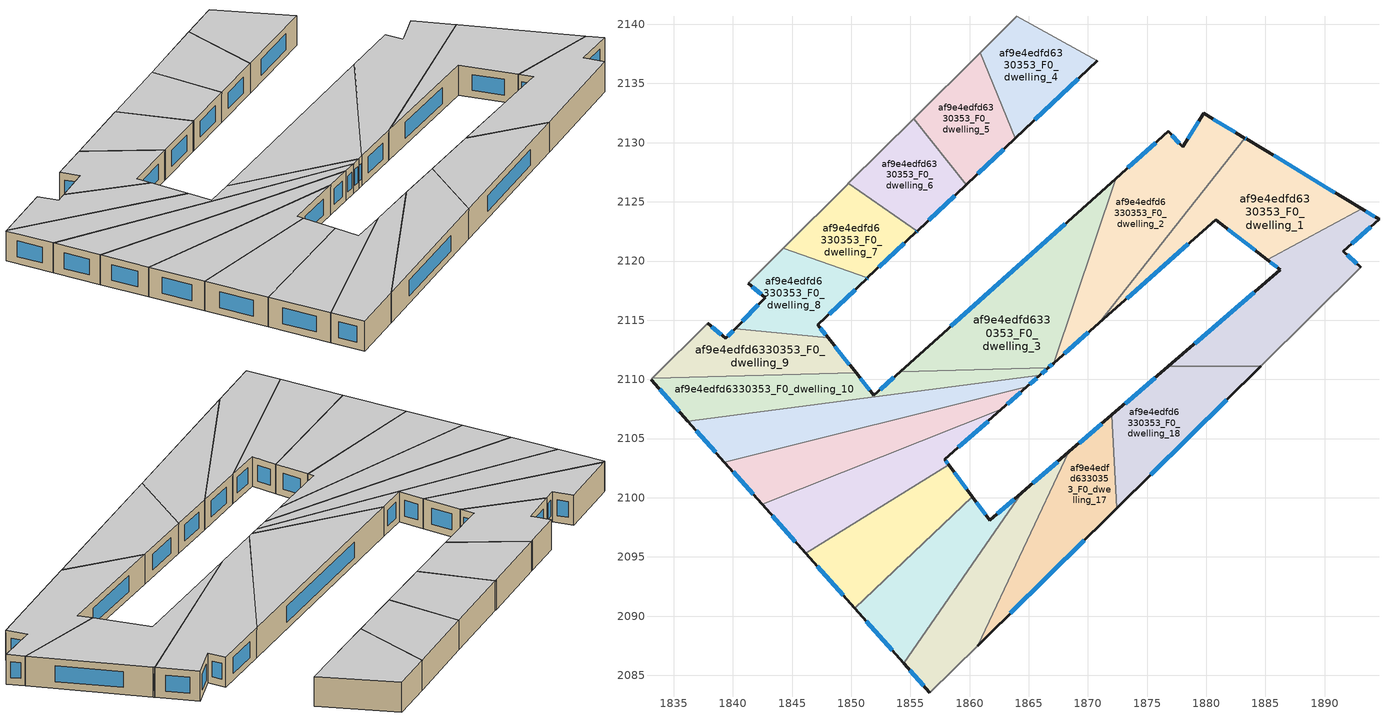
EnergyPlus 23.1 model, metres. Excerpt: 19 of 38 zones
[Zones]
af9e4edfd6330353_F0_dwelling_0
 floor ground (EU_floor_Construction): 1894.59,2123.53 1891.56,2120.83 1893.06,2119.46 1884.59,2111.11 1876.8,2111.11 1886.26,2119.25 1885.16,2120.11 1893.15,2124.4 z0
 wall outside (EU_wall_Construction): 1885.16,2120.11 1886.26,2119.25 1876.8,2111.11 / 1893.06,2119.46 1891.56,2120.83 1894.59,2123.53 1893.15,2124.4 z0:3
 wall adiabatic (EU_wall_Construction): 1884.59,2111.11 1893.06,2119.46 z0:3
 wall to af9e4edfd6330353_F0_dwelling_18 (EU_wall_Construction): 1876.8,2111.11 1884.59,2111.11 z0:3
 wall to af9e4edfd6330353_F0_dwelling_1 (EU_wall_Construction): 1893.15,2124.4 1885.16,2120.11 z0:3
 window (EU_Window_Construction): 1884.04,2117.34 1879.02,2113.02 / 1885.42,2119.91 1886,2119.45 / 1894.25,2123.73 1893.49,2124.2 / 1892.27,2121.47 1893.88,2122.9 / 1892.71,2119.79 1891.91,2120.51 z0.7:2.3
 ceiling to af9e4edfd6330353_F1_dwelling_0 (EU_floor_Construction): 1893.06,2119.46 1891.56,2120.83 1894.59,2123.53 1893.15,2124.4 1885.16,2120.11 1886.26,2119.25 1876.8,2111.11 1884.59,2111.11 z3
af9e4edfd6330353_F0_dwelling_1
 floor ground (EU_floor_Construction): 1893.15,2124.4 1885.16,2120.11 1880.81,2123.49 1870.95,2114.78 1883.26,2130.39 1883.39,2130.31 z0
 wall outside (EU_wall_Construction): 1870.95,2114.78 1880.81,2123.49 1885.16,2120.11 / 1893.15,2124.4 1883.39,2130.31 1883.26,2130.39 z0:3
 wall to af9e4edfd6330353_F0_dwelling_2 (EU_wall_Construction): 1883.26,2130.39 1870.95,2114.78 z0:3
 window (EU_Window_Construction): 1873.26,2116.82 1878.49,2121.45 / 1883.36,2130.33 1883.29,2130.37 / 1890.86,2125.79 1885.68,2128.92 / 1881.83,2122.7 1884.14,2120.9 z0.7:2.3
 ceiling to af9e4edfd6330353_F1_dwelling_1 (EU_floor_Construction): 1885.16,2120.11 1893.15,2124.4 1883.39,2130.31 1883.26,2130.39 1870.95,2114.78 1880.81,2123.49 z3
af9e4edfd6330353_F0_dwelling_10
 floor ground (EU_floor_Construction): 1866.64,2110.97 1865.93,2110.34 1836.2,2106.48 1833.09,2109.98 1833.2,2110.09 1850.41,2110.54 1851.91,2108.65 1854.13,2110.64 z0
 wall outside (EU_wall_Construction): 1865.93,2110.34 1866.64,2110.97 / 1833.09,2109.98 1836.2,2106.48 / 1854.13,2110.64 1851.91,2108.65 1850.41,2110.54 z0:3
 wall adiabatic (EU_wall_Construction): 1833.2,2110.09 1833.09,2109.98 z0:3
 wall to af9e4edfd6330353_F0_dwelling_3 (EU_wall_Construction): 1866.64,2110.97 1854.13,2110.64 z0:3
 wall to af9e4edfd6330353_F0_dwelling_11 (EU_wall_Construction): 1836.2,2106.48 1865.93,2110.34 z0:3
 wall to af9e4edfd6330353_F0_dwelling_9 (EU_wall_Construction): 1850.41,2110.54 1833.2,2110.09 z0:3
 window (EU_Window_Construction): 1866.09,2110.49 1866.47,2110.82 / 1833.82,2109.16 1835.47,2107.3 / 1851.56,2109.1 1850.76,2110.1 / 1853.61,2110.17 1852.44,2109.12 z0.7:2.3
 ceiling to af9e4edfd6330353_F1_dwelling_10 (EU_floor_Construction): 1865.93,2110.34 1866.64,2110.97 1854.13,2110.64 1851.91,2108.65 1850.41,2110.54 1833.2,2110.09 1833.09,2109.98 1836.2,2106.48 z3
af9e4edfd6330353_F0_dwelling_11
 floor ground (EU_floor_Construction): 1865.93,2110.34 1864.83,2109.37 1839.29,2103.02 1836.2,2106.48 z0
 wall outside (EU_wall_Construction): 1864.83,2109.37 1865.93,2110.34 / 1836.2,2106.48 1839.29,2103.02 z0:3
 wall to af9e4edfd6330353_F0_dwelling_12 (EU_wall_Construction): 1839.29,2103.02 1864.82,2109.37 z0:3
 window (EU_Window_Construction): 1865.08,2109.6 1865.67,2110.11 / 1836.93,2105.67 1838.57,2103.83 z0.7:2.3
 ceiling to af9e4edfd6330353_F1_dwelling_11 (EU_floor_Construction): 1864.82,2109.37 1865.93,2110.34 1836.2,2106.48 1839.29,2103.02 z3
af9e4edfd6330353_F0_dwelling_12
 floor ground (EU_floor_Construction): 1864.83,2109.37 1862.68,2107.47 1842.48,2099.44 1839.29,2103.02 z0
 wall outside (EU_wall_Construction): 1862.68,2107.47 1864.83,2109.37 / 1839.29,2103.02 1842.48,2099.44 z0:3
 wall to af9e4edfd6330353_F0_dwelling_13 (EU_wall_Construction): 1842.48,2099.44 1862.68,2107.47 z0:3
 window (EU_Window_Construction): 1863.18,2107.92 1864.32,2108.92 / 1840.04,2102.18 1841.73,2100.28 z0.7:2.3
 ceiling to af9e4edfd6330353_F1_dwelling_12 (EU_floor_Construction): 1862.68,2107.47 1864.82,2109.37 1839.29,2103.02 1842.48,2099.44 z3
af9e4edfd6330353_F0_dwelling_13
 floor ground (EU_floor_Construction): 1862.68,2107.47 1857.91,2103.25 1858.26,2102.77 1846.15,2095.32 1842.48,2099.44 z0
 wall outside (EU_wall_Construction): 1858.26,2102.77 1857.91,2103.25 1862.68,2107.47 / 1842.48,2099.44 1846.15,2095.32 z0:3
 wall to af9e4edfd6330353_F0_dwelling_14 (EU_wall_Construction): 1846.15,2095.32 1858.26,2102.77 z0:3
 window (EU_Window_Construction): 1859.03,2104.25 1861.56,2106.48 / 1858.18,2102.89 1857.99,2103.14 / 1843.34,2098.47 1845.29,2096.29 z0.7:2.3
 ceiling to af9e4edfd6330353_F1_dwelling_13 (EU_floor_Construction): 1858.26,2102.77 1857.91,2103.25 1862.68,2107.47 1842.48,2099.44 1846.15,2095.32 z3
af9e4edfd6330353_F0_dwelling_14
 floor ground (EU_floor_Construction): 1858.26,2102.77 1860.23,2100.09 1850.31,2090.66 1846.15,2095.32 z0
 wall outside (EU_wall_Construction): 1860.23,2100.09 1858.26,2102.77 / 1846.15,2095.32 1850.31,2090.66 z0:3
 wall to af9e4edfd6330353_F0_dwelling_15 (EU_wall_Construction): 1850.31,2090.66 1860.23,2100.09 z0:3
 window (EU_Window_Construction): 1859.77,2100.72 1858.72,2102.14 / 1847.13,2094.23 1849.33,2091.75 z0.7:2.3
 ceiling to af9e4edfd6330353_F1_dwelling_14 (EU_floor_Construction): 1860.23,2100.09 1858.26,2102.77 1846.15,2095.32 1850.31,2090.66 z3
af9e4edfd6330353_F0_dwelling_15
 floor ground (EU_floor_Construction): 1864.42,2100.44 1854.43,2086.03 1850.31,2090.66 1860.23,2100.09 1861.7,2098.1 z0
 wall outside (EU_wall_Construction): 1864.42,2100.44 1861.7,2098.1 1860.23,2100.09 / 1850.31,2090.66 1854.43,2086.03 z0:3
 wall to af9e4edfd6330353_F0_dwelling_16 (EU_wall_Construction): 1854.43,2086.03 1864.42,2100.44 z0:3
 window (EU_Window_Construction): 1861.36,2098.57 1860.58,2099.63 / 1863.78,2099.89 1862.34,2098.65 / 1851.28,2089.57 1853.46,2087.12 z0.7:2.3
 ceiling to af9e4edfd6330353_F1_dwelling_15 (EU_floor_Construction): 1854.43,2086.03 1864.42,2100.44 1861.7,2098.1 1860.23,2100.09 1850.31,2090.66 z3
af9e4edfd6330353_F0_dwelling_16
 floor ground (EU_floor_Construction): 1868.39,2103.87 1860.68,2087.51 1856.66,2083.54 1854.43,2086.03 1864.42,2100.44 z0
 wall outside (EU_wall_Construction): 1868.39,2103.87 1864.42,2100.44 / 1854.43,2086.03 1856.66,2083.54 z0:3
 wall adiabatic (EU_wall_Construction): 1856.66,2083.54 1860.68,2087.51 z0:3
 wall to af9e4edfd6330353_F0_dwelling_17 (EU_wall_Construction): 1860.68,2087.51 1868.39,2103.87 z0:3
 window (EU_Window_Construction): 1867.46,2103.06 1865.35,2101.24 / 1854.95,2085.45 1856.13,2084.12 z0.7:2.3
 ceiling to af9e4edfd6330353_F1_dwelling_16 (EU_floor_Construction): 1860.68,2087.51 1868.39,2103.87 1864.42,2100.44 1854.43,2086.03 1856.66,2083.54 z3
af9e4edfd6330353_F0_dwelling_17
 floor ground (EU_floor_Construction): 1872.03,2106.99 1872.44,2099.11 1860.68,2087.51 1868.39,2103.87 z0
 wall outside (EU_wall_Construction): 1872.03,2106.99 1868.39,2103.87 / 1860.68,2087.51 1872.44,2099.11 z0:3
 wall to af9e4edfd6330353_F0_dwelling_18 (EU_wall_Construction): 1872.44,2099.11 1872.03,2106.99 z0:3
 window (EU_Window_Construction): 1871.17,2106.26 1869.25,2104.6 / 1863.44,2090.23 1869.68,2096.39 z0.7:2.3
 ceiling to af9e4edfd6330353_F1_dwelling_17 (EU_floor_Construction): 1872.44,2099.11 1872.03,2106.99 1868.39,2103.87 1860.68,2087.51 z3
af9e4edfd6330353_F0_dwelling_18
 floor ground (EU_floor_Construction): 1884.59,2111.11 1872.44,2099.11 1872.03,2106.99 1876.8,2111.11 z0
 wall outside (EU_wall_Construction): 1876.8,2111.11 1872.03,2106.99 / 1872.44,2099.11 1884.59,2111.11 z0:3
 window (EU_Window_Construction): 1875.68,2110.14 1873.15,2107.96 / 1875.29,2101.93 1881.74,2108.29 z0.7:2.3
 ceiling to af9e4edfd6330353_F1_dwelling_18 (EU_floor_Construction): 1884.59,2111.11 1876.8,2111.11 1872.03,2106.99 1872.44,2099.11 z3
af9e4edfd6330353_F0_dwelling_2
 floor ground (EU_floor_Construction): 1883.26,2130.39 1870.95,2114.78 1867.1,2111.38 1872.34,2126.96 1876.78,2130.94 1877.99,2129.67 1879.79,2132.49 z0
 wall outside (EU_wall_Construction): 1883.26,2130.39 1879.79,2132.49 1877.99,2129.67 1876.78,2130.94 1872.34,2126.96 / 1867.1,2111.38 1870.95,2114.78 z0:3
 wall to af9e4edfd6330353_F0_dwelling_3 (EU_wall_Construction): 1872.34,2126.96 1867.1,2111.38 z0:3
 window (EU_Window_Construction): 1877.71,2129.97 1877.07,2130.64 / 1879.37,2131.83 1878.42,2130.33 / 1882.45,2130.88 1880.6,2132 / 1868.01,2112.18 1870.04,2113.98 / 1875.74,2130.01 1873.38,2127.9 z0.7:2.3
 ceiling to af9e4edfd6330353_F1_dwelling_2 (EU_floor_Construction): 1870.95,2114.78 1883.26,2130.39 1879.79,2132.49 1877.99,2129.67 1876.78,2130.94 1872.34,2126.96 1867.1,2111.38 z3
af9e4edfd6330353_F0_dwelling_3
 floor ground (EU_floor_Construction): 1872.34,2126.96 1867.1,2111.38 1866.64,2110.97 1854.13,2110.64 z0
 wall outside (EU_wall_Construction): 1872.34,2126.96 1854.13,2110.64 / 1866.64,2110.97 1867.1,2111.38 z0:3
 window (EU_Window_Construction): 1868.06,2123.13 1858.41,2114.47 / 1866.75,2111.07 1866.99,2111.29 z0.7:2.3
 ceiling to af9e4edfd6330353_F1_dwelling_3 (EU_floor_Construction): 1867.1,2111.38 1872.34,2126.96 1854.13,2110.64 1866.64,2110.97 z3
af9e4edfd6330353_F0_dwelling_4
 floor ground (EU_floor_Construction): 1870.8,2136.94 1863.88,2130.39 1860.91,2137.61 1863.99,2140.67 z0
 wall outside (EU_wall_Construction): 1863.88,2130.39 1870.8,2136.94 z0:3
 wall adiabatic (EU_wall_Construction): 1870.8,2136.94 1863.99,2140.67 1860.91,2137.61 z0:3
 wall to af9e4edfd6330353_F0_dwelling_5 (EU_wall_Construction): 1860.91,2137.61 1863.88,2130.39 z0:3
 window (EU_Window_Construction): 1865.5,2131.93 1869.18,2135.4 z0.7:2.3
 ceiling to af9e4edfd6330353_F1_dwelling_4 (EU_floor_Construction): 1870.8,2136.94 1863.99,2140.67 1860.9,2137.61 1863.88,2130.39 z3
af9e4edfd6330353_F0_dwelling_5
 floor ground (EU_floor_Construction): 1860.91,2137.61 1863.88,2130.39 1859.71,2126.44 1855.29,2132.04 z0
 wall outside (EU_wall_Construction): 1859.71,2126.44 1863.88,2130.39 z0:3
 wall adiabatic (EU_wall_Construction): 1860.91,2137.61 1855.29,2132.04 z0:3
 wall to af9e4edfd6330353_F0_dwelling_6 (EU_wall_Construction): 1855.3,2132.04 1859.71,2126.44 z0:3
 window (EU_Window_Construction): 1860.69,2127.37 1862.9,2129.46 z0.7:2.3
 ceiling to af9e4edfd6330353_F1_dwelling_5 (EU_floor_Construction): 1863.88,2130.39 1860.9,2137.61 1855.29,2132.04 1859.71,2126.44 z3
af9e4edfd6330353_F0_dwelling_6
 floor ground (EU_floor_Construction): 1855.29,2132.04 1859.71,2126.44 1855.57,2122.53 1849.77,2126.55 z0
 wall outside (EU_wall_Construction): 1855.57,2122.53 1859.71,2126.44 z0:3
 wall adiabatic (EU_wall_Construction): 1855.29,2132.04 1849.77,2126.55 z0:3
 wall to af9e4edfd6330353_F0_dwelling_7 (EU_wall_Construction): 1849.77,2126.55 1855.57,2122.53 z0:3
 window (EU_Window_Construction): 1856.54,2123.45 1858.74,2125.53 z0.7:2.3
 ceiling to af9e4edfd6330353_F1_dwelling_6 (EU_floor_Construction): 1859.71,2126.44 1855.29,2132.04 1849.77,2126.55 1855.57,2122.53 z3
af9e4edfd6330353_F0_dwelling_7
 floor ground (EU_floor_Construction): 1855.57,2122.53 1855.46,2122.43 1851.38,2118.57 1844.24,2121.06 1849.66,2126.44 1849.77,2126.55 z0
 wall outside (EU_wall_Construction): 1851.38,2118.57 1855.46,2122.43 1855.57,2122.53 z0:3
 wall adiabatic (EU_wall_Construction): 1849.77,2126.55 1849.66,2126.44 1844.24,2121.06 z0:3
 wall to af9e4edfd6330353_F0_dwelling_8 (EU_wall_Construction): 1844.24,2121.06 1851.38,2118.57 z0:3
 window (EU_Window_Construction): 1855.49,2122.45 1855.54,2122.51 / 1852.33,2119.47 1854.5,2121.52 z0.7:2.3
 ceiling to af9e4edfd6330353_F1_dwelling_7 (EU_floor_Construction): 1855.46,2122.43 1855.57,2122.53 1849.77,2126.55 1849.66,2126.44 1844.24,2121.06 1851.38,2118.57 z3
af9e4edfd6330353_F0_dwelling_8
 floor ground (EU_floor_Construction): 1851.38,2118.57 1851.29,2118.49 1847.18,2114.6 1848.05,2113.5 1840.21,2114.29 1842.74,2116.9 1841.29,2118.13 1844.16,2120.98 1844.24,2121.06 z0
 wall outside (EU_wall_Construction): 1848.05,2113.5 1847.18,2114.6 1851.29,2118.49 1851.38,2118.57 / 1841.29,2118.13 1842.74,2116.9 1840.21,2114.29 z0:3
 wall adiabatic (EU_wall_Construction): 1844.24,2121.06 1844.16,2120.98 1841.29,2118.13 z0:3
 wall to af9e4edfd6330353_F0_dwelling_9 (EU_wall_Construction): 1840.21,2114.29 1848.05,2113.5 z0:3
 window (EU_Window_Construction): 1851.31,2118.51 1851.36,2118.55 / 1848.15,2115.51 1850.33,2117.58 / 1847.85,2113.76 1847.38,2114.34 / 1842.14,2116.29 1840.8,2114.9 / 1841.63,2117.84 1842.4,2117.19 z0.7:2.3
 ceiling to af9e4edfd6330353_F1_dwelling_8 (EU_floor_Construction): 1848.05,2113.5 1847.18,2114.6 1851.29,2118.49 1851.38,2118.57 1844.24,2121.06 1844.16,2120.98 1841.29,2118.13 1842.74,2116.9 1840.21,2114.29 z3
af9e4edfd6330353_F0_dwelling_9
 floor ground (EU_floor_Construction): 1848.05,2113.5 1850.41,2110.54 1833.2,2110.09 1837.88,2114.74 1839.4,2113.46 1840.21,2114.29 z0
 wall outside (EU_wall_Construction): 1840.21,2114.29 1839.4,2113.46 1837.88,2114.74 / 1850.41,2110.54 1848.05,2113.5 z0:3
 wall adiabatic (EU_wall_Construction): 1837.88,2114.74 1833.2,2110.09 z0:3
 window (EU_Window_Construction): 1839.04,2113.76 1838.23,2114.44 / 1840.02,2114.1 1839.59,2113.65 / 1849.85,2111.24 1848.6,2112.81 z0.7:2.3
 ceiling to af9e4edfd6330353_F1_dwelling_9 (EU_floor_Construction): 1850.41,2110.54 1848.05,2113.5 1840.21,2114.29 1839.4,2113.46 1837.88,2114.74 1833.2,2110.09 z3
[Building]
EU S2 Campaign: North Axis=0; Terrain=City; Solar Distribution=FullExterior
[Site:Location]
Budapest.Ferenc.Liszt.Intl.AP: Latitude=47.437; Longitude=19.256; Time Zone=1; Elevation=185
[SizingPeriod:WeatherFileDays]
AnnualSizingPeriod: Begin Month=1; Begin Day of Month=1; End Month=12; End Day of Month=31; Day of Week for Start Day=Monday; Use Weather File Daylight Saving Period=No; Use Weather File Rain and Snow Indicators=No
[MATERIAL]
EU_InternalMass_Material: Roughness=MediumRough; Thickness=0.1; Conductivity=1; Density=1800; Specific Heat=900; Thermal Absorptance=0.9; Solar Absorptance=0.7; Visible Absorptance=0.7
[MATERIAL:NOMASS] Roughness=MediumRough; Thermal Absorptance=0.9; Solar Absorptance=0.7; Visible Absorptance=0.7
Name | Thermal Resistance
EU_wall_NoMass | 0.832559
EU_floor_NoMass | 0.872794
[WINDOWMATERIAL:SIMPLEGLAZINGSYSTEM]
EU_Window_SimpleGlazing: UFactor=2.79869; Solar Heat Gain Coefficient=0.75; Visible Transmittance=0.75
[CONSTRUCTION]
EU_wall_Construction: EU_wall_NoMass
EU_floor_Construction: EU_floor_NoMass
EU_Window_Construction: EU_Window_SimpleGlazing
EU_InternalMass_Construction: EU_InternalMass_Material
[ZONE] Type=1; Multiplier=1; Ceiling Height=autocalculate; Floor Area=autocalculate; Part of Total Floor Area=Yes
Name | Volume
af9e4edfd6330353_F0_dwelling_0 | 243.88
af9e4edfd6330353_F0_dwelling_1 | 262.941
af9e4edfd6330353_F0_dwelling_10; af9e4edfd6330353_F0_dwelling_11 | 199.151
af9e4edfd6330353_F0_dwelling_12 | 199.111
af9e4edfd6330353_F0_dwelling_13 | 199.104
af9e4edfd6330353_F0_dwelling_14 | 199.147
af9e4edfd6330353_F0_dwelling_15 | 199.132
af9e4edfd6330353_F0_dwelling_16 | 199.117
af9e4edfd6330353_F0_dwelling_17 | 199.145
af9e4edfd6330353_F0_dwelling_18 | 199.126
af9e4edfd6330353_F0_dwelling_2 | 306.919
af9e4edfd6330353_F0_dwelling_3 | 304.785
af9e4edfd6330353_F0_dwelling_4 | 152.77
af9e4edfd6330353_F0_dwelling_5 | 146.635
af9e4edfd6330353_F0_dwelling_6 | 141.588
af9e4edfd6330353_F0_dwelling_7 | 139.258
af9e4edfd6330353_F0_dwelling_8 | 140.83
af9e4edfd6330353_F0_dwelling_9 | 151.702
[INTERNALMASS] Construction=EU_InternalMass_Construction
Name | Zone or ZoneList | Surface Area
af9e4edfd6330353_F0_dwelling_0_EU_InternalMass | af9e4edfd6330353_F0_dwelling_0 | 81.2883
af9e4edfd6330353_F0_dwelling_1_EU_InternalMass | af9e4edfd6330353_F0_dwelling_1 | 87.6481
af9e4edfd6330353_F0_dwelling_2_EU_InternalMass | af9e4edfd6330353_F0_dwelling_2 | 102.309
af9e4edfd6330353_F0_dwelling_3_EU_InternalMass | af9e4edfd6330353_F0_dwelling_3 | 101.588
af9e4edfd6330353_F0_dwelling_4_EU_InternalMass | af9e4edfd6330353_F0_dwelling_4 | 50.9222
af9e4edfd6330353_F0_dwelling_5_EU_InternalMass | af9e4edfd6330353_F0_dwelling_5 | 48.8783
af9e4edfd6330353_F0_dwelling_6_EU_InternalMass | af9e4edfd6330353_F0_dwelling_6 | 47.1981
af9e4edfd6330353_F0_dwelling_7_EU_InternalMass | af9e4edfd6330353_F0_dwelling_7 | 46.4217
af9e4edfd6330353_F0_dwelling_8_EU_InternalMass | af9e4edfd6330353_F0_dwelling_8 | 46.9394
af9e4edfd6330353_F0_dwelling_9_EU_InternalMass | af9e4edfd6330353_F0_dwelling_9 | 50.5672
af9e4edfd6330353_F0_dwelling_10_EU_InternalMass | af9e4edfd6330353_F0_dwelling_10 | 66.3838
af9e4edfd6330353_F0_dwelling_11_EU_InternalMass | af9e4edfd6330353_F0_dwelling_11 | 66.3837
af9e4edfd6330353_F0_dwelling_12_EU_InternalMass | af9e4edfd6330353_F0_dwelling_12 | 66.3701
af9e4edfd6330353_F0_dwelling_13_EU_InternalMass | af9e4edfd6330353_F0_dwelling_13 | 66.3683
af9e4edfd6330353_F0_dwelling_14_EU_InternalMass | af9e4edfd6330353_F0_dwelling_14 | 66.3823
af9e4edfd6330353_F0_dwelling_15_EU_InternalMass | af9e4edfd6330353_F0_dwelling_15 | 66.3772
af9e4edfd6330353_F0_dwelling_16_EU_InternalMass | af9e4edfd6330353_F0_dwelling_16 | 66.3724
af9e4edfd6330353_F0_dwelling_17_EU_InternalMass | af9e4edfd6330353_F0_dwelling_17 | 66.3814
af9e4edfd6330353_F0_dwelling_18_EU_InternalMass | af9e4edfd6330353_F0_dwelling_18 | 66.3756
[OTHEREQUIPMENT] Fuel Type=Electricity; Design Level Calculation Method=Watts/Area; Power per Zone Floor Area=1; Fraction Latent=0; Fraction Radiant=0; Fraction Lost=0; Carbon Dioxide Generation Rate=0; EndUse Subcategory=EU_Step8_InternalGains
Name | Zone or ZoneList or Space or SpaceList | Schedule
EU_Step8_InternalGain_af9e4edfd6330353_F0_dwelling_0_f000 | af9e4edfd6330353_F0_dwelling_0 | EU_Step8_GainSchedule_af9e4edfd6330353_F0_dwelling_0_f000
EU_Step8_InternalGain_af9e4edfd6330353_F0_dwelling_1_f000 | af9e4edfd6330353_F0_dwelling_1 | EU_Step8_GainSchedule_af9e4edfd6330353_F0_dwelling_1_f000
EU_Step8_InternalGain_af9e4edfd6330353_F0_dwelling_2_f000 | af9e4edfd6330353_F0_dwelling_2 | EU_Step8_GainSchedule_af9e4edfd6330353_F0_dwelling_2_f000
EU_Step8_InternalGain_af9e4edfd6330353_F0_dwelling_3_f000 | af9e4edfd6330353_F0_dwelling_3 | EU_Step8_GainSchedule_af9e4edfd6330353_F0_dwelling_3_f000
EU_Step8_InternalGain_af9e4edfd6330353_F0_dwelling_4_f000 | af9e4edfd6330353_F0_dwelling_4 | EU_Step8_GainSchedule_af9e4edfd6330353_F0_dwelling_4_f000
EU_Step8_InternalGain_af9e4edfd6330353_F0_dwelling_5_f000 | af9e4edfd6330353_F0_dwelling_5 | EU_Step8_GainSchedule_af9e4edfd6330353_F0_dwelling_5_f000
EU_Step8_InternalGain_af9e4edfd6330353_F0_dwelling_6_f000 | af9e4edfd6330353_F0_dwelling_6 | EU_Step8_GainSchedule_af9e4edfd6330353_F0_dwelling_6_f000
EU_Step8_InternalGain_af9e4edfd6330353_F0_dwelling_7_f000 | af9e4edfd6330353_F0_dwelling_7 | EU_Step8_GainSchedule_af9e4edfd6330353_F0_dwelling_7_f000
EU_Step8_InternalGain_af9e4edfd6330353_F0_dwelling_8_f000 | af9e4edfd6330353_F0_dwelling_8 | EU_Step8_GainSchedule_af9e4edfd6330353_F0_dwelling_8_f000
EU_Step8_InternalGain_af9e4edfd6330353_F0_dwelling_9_f000 | af9e4edfd6330353_F0_dwelling_9 | EU_Step8_GainSchedule_af9e4edfd6330353_F0_dwelling_9_f000
EU_Step8_InternalGain_af9e4edfd6330353_F0_dwelling_10_f000 | af9e4edfd6330353_F0_dwelling_10 | EU_Step8_GainSchedule_af9e4edfd6330353_F0_dwelling_10_f000
EU_Step8_InternalGain_af9e4edfd6330353_F0_dwelling_11_f000 | af9e4edfd6330353_F0_dwelling_11 | EU_Step8_GainSchedule_af9e4edfd6330353_F0_dwelling_11_f000
EU_Step8_InternalGain_af9e4edfd6330353_F0_dwelling_12_f000 | af9e4edfd6330353_F0_dwelling_12 | EU_Step8_GainSchedule_af9e4edfd6330353_F0_dwelling_12_f000
EU_Step8_InternalGain_af9e4edfd6330353_F0_dwelling_13_f000 | af9e4edfd6330353_F0_dwelling_13 | EU_Step8_GainSchedule_af9e4edfd6330353_F0_dwelling_13_f000
EU_Step8_InternalGain_af9e4edfd6330353_F0_dwelling_14_f000 | af9e4edfd6330353_F0_dwelling_14 | EU_Step8_GainSchedule_af9e4edfd6330353_F0_dwelling_14_f000
EU_Step8_InternalGain_af9e4edfd6330353_F0_dwelling_15_f000 | af9e4edfd6330353_F0_dwelling_15 | EU_Step8_GainSchedule_af9e4edfd6330353_F0_dwelling_15_f000
EU_Step8_InternalGain_af9e4edfd6330353_F0_dwelling_16_f000 | af9e4edfd6330353_F0_dwelling_16 | EU_Step8_GainSchedule_af9e4edfd6330353_F0_dwelling_16_f000
EU_Step8_InternalGain_af9e4edfd6330353_F0_dwelling_17_f000 | af9e4edfd6330353_F0_dwelling_17 | EU_Step8_GainSchedule_af9e4edfd6330353_F0_dwelling_17_f000
EU_Step8_InternalGain_af9e4edfd6330353_F0_dwelling_18_f000 | af9e4edfd6330353_F0_dwelling_18 | EU_Step8_GainSchedule_af9e4edfd6330353_F0_dwelling_18_f000
[ZONEVENTILATION:DESIGNFLOWRATE] Schedule=EU_AlwaysOn; Design Flow Rate Calculation Method=AirChanges/Hour; Air Changes per Hour=0.475469; Ventilation Type=Natural; Fan Pressure Rise=0; Fan Total Efficiency=1; Constant Term Coefficient=1; Temperature Term Coefficient=0; Velocity Term Coefficient=0; Velocity Squared Term Coefficient=0; Minimum Indoor Temperature=-100; Maximum Indoor Temperature=100; Delta Temperature=-100; Minimum Outdoor Temperature=-100; Maximum Outdoor Temperature=100; Maximum Wind Speed=40
Name | Zone or ZoneList or Space or SpaceList
EU_ConstantAir_af9e4edfd6330353_F0_dwelling_0 | af9e4edfd6330353_F0_dwelling_0
EU_ConstantAir_af9e4edfd6330353_F0_dwelling_1 | af9e4edfd6330353_F0_dwelling_1
EU_ConstantAir_af9e4edfd6330353_F0_dwelling_2 | af9e4edfd6330353_F0_dwelling_2
EU_ConstantAir_af9e4edfd6330353_F0_dwelling_3 | af9e4edfd6330353_F0_dwelling_3
EU_ConstantAir_af9e4edfd6330353_F0_dwelling_4 | af9e4edfd6330353_F0_dwelling_4
EU_ConstantAir_af9e4edfd6330353_F0_dwelling_5 | af9e4edfd6330353_F0_dwelling_5
EU_ConstantAir_af9e4edfd6330353_F0_dwelling_6 | af9e4edfd6330353_F0_dwelling_6
EU_ConstantAir_af9e4edfd6330353_F0_dwelling_7 | af9e4edfd6330353_F0_dwelling_7
EU_ConstantAir_af9e4edfd6330353_F0_dwelling_8 | af9e4edfd6330353_F0_dwelling_8
EU_ConstantAir_af9e4edfd6330353_F0_dwelling_9 | af9e4edfd6330353_F0_dwelling_9
EU_ConstantAir_af9e4edfd6330353_F0_dwelling_10 | af9e4edfd6330353_F0_dwelling_10
EU_ConstantAir_af9e4edfd6330353_F0_dwelling_11 | af9e4edfd6330353_F0_dwelling_11
EU_ConstantAir_af9e4edfd6330353_F0_dwelling_12 | af9e4edfd6330353_F0_dwelling_12
EU_ConstantAir_af9e4edfd6330353_F0_dwelling_13 | af9e4edfd6330353_F0_dwelling_13
EU_ConstantAir_af9e4edfd6330353_F0_dwelling_14 | af9e4edfd6330353_F0_dwelling_14
EU_ConstantAir_af9e4edfd6330353_F0_dwelling_15 | af9e4edfd6330353_F0_dwelling_15
EU_ConstantAir_af9e4edfd6330353_F0_dwelling_16 | af9e4edfd6330353_F0_dwelling_16
EU_ConstantAir_af9e4edfd6330353_F0_dwelling_17 | af9e4edfd6330353_F0_dwelling_17
EU_ConstantAir_af9e4edfd6330353_F0_dwelling_18 | af9e4edfd6330353_F0_dwelling_18
[HVACTEMPLATE:THERMOSTAT] Constant Heating Setpoint=20; Constant Cooling Setpoint=50
EU_HeatOnly_af9e4edfd6330353_F0_dwelling_0; EU_HeatOnly_af9e4edfd6330353_F0_dwelling_1; EU_HeatOnly_af9e4edfd6330353_F0_dwelling_2; EU_HeatOnly_af9e4edfd6330353_F0_dwelling_3; EU_HeatOnly_af9e4edfd6330353_F0_dwelling_4; EU_HeatOnly_af9e4edfd6330353_F0_dwelling_5; EU_HeatOnly_af9e4edfd6330353_F0_dwelling_6; EU_HeatOnly_af9e4edfd6330353_F0_dwelling_7; EU_HeatOnly_af9e4edfd6330353_F0_dwelling_8; EU_HeatOnly_af9e4edfd6330353_F0_dwelling_9; EU_HeatOnly_af9e4edfd6330353_F0_dwelling_10; EU_HeatOnly_af9e4edfd6330353_F0_dwelling_11; EU_HeatOnly_af9e4edfd6330353_F0_dwelling_12; EU_HeatOnly_af9e4edfd6330353_F0_dwelling_13; EU_HeatOnly_af9e4edfd6330353_F0_dwelling_14; EU_HeatOnly_af9e4edfd6330353_F0_dwelling_15; EU_HeatOnly_af9e4edfd6330353_F0_dwelling_16; EU_HeatOnly_af9e4edfd6330353_F0_dwelling_17; EU_HeatOnly_af9e4edfd6330353_F0_dwelling_18; EU_HeatOnly_af9e4edfd6330353_F1_dwelling_0; EU_HeatOnly_af9e4edfd6330353_F1_dwelling_1; EU_HeatOnly_af9e4edfd6330353_F1_dwelling_2; EU_HeatOnly_af9e4edfd6330353_F1_dwelling_3; EU_HeatOnly_af9e4edfd6330353_F1_dwelling_4; EU_HeatOnly_af9e4edfd6330353_F1_dwelling_5; EU_HeatOnly_af9e4edfd6330353_F1_dwelling_6; EU_HeatOnly_af9e4edfd6330353_F1_dwelling_7; EU_HeatOnly_af9e4edfd6330353_F1_dwelling_8; EU_HeatOnly_af9e4edfd6330353_F1_dwelling_9; EU_HeatOnly_af9e4edfd6330353_F1_dwelling_10; EU_HeatOnly_af9e4edfd6330353_F1_dwelling_11; EU_HeatOnly_af9e4edfd6330353_F1_dwelling_12; EU_HeatOnly_af9e4edfd6330353_F1_dwelling_13; EU_HeatOnly_af9e4edfd6330353_F1_dwelling_14; EU_HeatOnly_af9e4edfd6330353_F1_dwelling_15; EU_HeatOnly_af9e4edfd6330353_F1_dwelling_16; EU_HeatOnly_af9e4edfd6330353_F1_dwelling_17; EU_HeatOnly_af9e4edfd6330353_F1_dwelling_18
[HVACTEMPLATE:ZONE:IDEALLOADSAIRSYSTEM] System Availability Schedule=EU_AlwaysOn; Maximum Heating Supply Air Temperature=50; Minimum Cooling Supply Air Temperature=13; Maximum Heating Supply Air Humidity Ratio=0.0156; Minimum Cooling Supply Air Humidity Ratio=0.0077; Heating Limit=NoLimit; Cooling Limit=NoLimit; Heating Availability Schedule=EU_AlwaysOn; Cooling Availability Schedule=EU_CoolingOff; Dehumidification Control Type=ConstantSensibleHeatRatio; Cooling Sensible Heat Ratio=0.7; Dehumidification Setpoint=60; Humidification Control Type=None; Humidification Setpoint=30; Outdoor Air Method=None; Outdoor Air Flow Rate per Person=0.00944; Outdoor Air Flow Rate per Zone Floor Area=0; Outdoor Air Flow Rate per Zone=0; Demand Controlled Ventilation Type=None; Outdoor Air Economizer Type=NoEconomizer; Heat Recovery Type=None; Sensible Heat Recovery Effectiveness=0.7; Latent Heat Recovery Effectiveness=0.65
Name | Template Thermostat
af9e4edfd6330353_F0_dwelling_0 | EU_HeatOnly_af9e4edfd6330353_F0_dwelling_0
af9e4edfd6330353_F0_dwelling_1 | EU_HeatOnly_af9e4edfd6330353_F0_dwelling_1
af9e4edfd6330353_F0_dwelling_2 | EU_HeatOnly_af9e4edfd6330353_F0_dwelling_2
af9e4edfd6330353_F0_dwelling_3 | EU_HeatOnly_af9e4edfd6330353_F0_dwelling_3
af9e4edfd6330353_F0_dwelling_4 | EU_HeatOnly_af9e4edfd6330353_F0_dwelling_4
af9e4edfd6330353_F0_dwelling_5 | EU_HeatOnly_af9e4edfd6330353_F0_dwelling_5
af9e4edfd6330353_F0_dwelling_6 | EU_HeatOnly_af9e4edfd6330353_F0_dwelling_6
af9e4edfd6330353_F0_dwelling_7 | EU_HeatOnly_af9e4edfd6330353_F0_dwelling_7
af9e4edfd6330353_F0_dwelling_8 | EU_HeatOnly_af9e4edfd6330353_F0_dwelling_8
af9e4edfd6330353_F0_dwelling_9 | EU_HeatOnly_af9e4edfd6330353_F0_dwelling_9
af9e4edfd6330353_F0_dwelling_10 | EU_HeatOnly_af9e4edfd6330353_F0_dwelling_10
af9e4edfd6330353_F0_dwelling_11 | EU_HeatOnly_af9e4edfd6330353_F0_dwelling_11
af9e4edfd6330353_F0_dwelling_12 | EU_HeatOnly_af9e4edfd6330353_F0_dwelling_12
af9e4edfd6330353_F0_dwelling_13 | EU_HeatOnly_af9e4edfd6330353_F0_dwelling_13
af9e4edfd6330353_F0_dwelling_14 | EU_HeatOnly_af9e4edfd6330353_F0_dwelling_14
af9e4edfd6330353_F0_dwelling_15 | EU_HeatOnly_af9e4edfd6330353_F0_dwelling_15
af9e4edfd6330353_F0_dwelling_16 | EU_HeatOnly_af9e4edfd6330353_F0_dwelling_16
af9e4edfd6330353_F0_dwelling_17 | EU_HeatOnly_af9e4edfd6330353_F0_dwelling_17
af9e4edfd6330353_F0_dwelling_18 | EU_HeatOnly_af9e4edfd6330353_F0_dwelling_18
[SIZING:ZONE] Zone Cooling Design Supply Air Temperature Input Method=SupplyAirTemperature; Zone Cooling Design Supply Air Temperature=13; Zone Heating Design Supply Air Temperature Input Method=SupplyAirTemperature; Zone Heating Design Supply Air Temperature=50; Zone Cooling Design Supply Air Humidity Ratio=0.008; Zone Heating Design Supply Air Humidity Ratio=0.008; Cooling Design Air Flow Method=DesignDay; Cooling Design Air Flow Rate=0; Cooling Minimum Air Flow per Zone Floor Area=0.000762; Cooling Minimum Air Flow=0; Cooling Minimum Air Flow Fraction=0.2; Heating Design Air Flow Method=DesignDay; Heating Design Air Flow Rate=0; Heating Maximum Air Flow per Zone Floor Area=0.002032; Heating Maximum Air Flow=0.141576; Heating Maximum Air Flow Fraction=0.3; Account for Dedicated Outdoor Air System=No; Dedicated Outdoor Air System Control Strategy=NeutralSupplyAir; Dedicated Outdoor Air Low Setpoint Temperature for Design=autosize; Dedicated Outdoor Air High Setpoint Temperature for Design=autosize; Zone Load Sizing Method=Sensible Load Only No Latent Load; Zone Latent Cooling Design Supply Air Humidity Ratio Input Method=HumidityRatioDifference; Zone Cooling Design Supply Air Humidity Ratio Difference=0.005; Zone Latent Heating Design Supply Air Humidity Ratio Input Method=HumidityRatioDifference; Zone Humidification Design Supply Air Humidity Ratio Difference=0.005
af9e4edfd6330353_F0_dwelling_0; af9e4edfd6330353_F0_dwelling_1; af9e4edfd6330353_F0_dwelling_2; af9e4edfd6330353_F0_dwelling_3; af9e4edfd6330353_F0_dwelling_4; af9e4edfd6330353_F0_dwelling_5; af9e4edfd6330353_F0_dwelling_6; af9e4edfd6330353_F0_dwelling_7; af9e4edfd6330353_F0_dwelling_8; af9e4edfd6330353_F0_dwelling_9; af9e4edfd6330353_F0_dwelling_10; af9e4edfd6330353_F0_dwelling_11; af9e4edfd6330353_F0_dwelling_12; af9e4edfd6330353_F0_dwelling_13; af9e4edfd6330353_F0_dwelling_14; af9e4edfd6330353_F0_dwelling_15; af9e4edfd6330353_F0_dwelling_16; af9e4edfd6330353_F0_dwelling_17; af9e4edfd6330353_F0_dwelling_18
[SCHEDULE:CONSTANT]
Name | Hourly Value
EU_AlwaysOn | 1
EU_CoolingOff | 0
[SCHEDULE:FILE] Column Number=1; Rows to Skip at Top=0; Number of Hours of Data=8760; Column Separator=Comma; Interpolate to Timestep=No; Minutes per Item=60; Adjust Schedule for Daylight Savings=Yes
Name | File
EU_Step8_GainSchedule_af9e4edfd6330353_F0_dwelling_0_f000 | ../../schedules/af9e4edfd6330353/af9e4edfd6330353_F0_dwelling_0_f000_gain.csv
EU_Step8_GainSchedule_af9e4edfd6330353_F0_dwelling_1_f000 | ../../schedules/af9e4edfd6330353/af9e4edfd6330353_F0_dwelling_1_f000_gain.csv
EU_Step8_GainSchedule_af9e4edfd6330353_F0_dwelling_2_f000 | ../../schedules/af9e4edfd6330353/af9e4edfd6330353_F0_dwelling_2_f000_gain.csv
EU_Step8_GainSchedule_af9e4edfd6330353_F0_dwelling_3_f000 | ../../schedules/af9e4edfd6330353/af9e4edfd6330353_F0_dwelling_3_f000_gain.csv
EU_Step8_GainSchedule_af9e4edfd6330353_F0_dwelling_4_f000 | ../../schedules/af9e4edfd6330353/af9e4edfd6330353_F0_dwelling_4_f000_gain.csv
EU_Step8_GainSchedule_af9e4edfd6330353_F0_dwelling_5_f000 | ../../schedules/af9e4edfd6330353/af9e4edfd6330353_F0_dwelling_5_f000_gain.csv
EU_Step8_GainSchedule_af9e4edfd6330353_F0_dwelling_6_f000 | ../../schedules/af9e4edfd6330353/af9e4edfd6330353_F0_dwelling_6_f000_gain.csv
EU_Step8_GainSchedule_af9e4edfd6330353_F0_dwelling_7_f000 | ../../schedules/af9e4edfd6330353/af9e4edfd6330353_F0_dwelling_7_f000_gain.csv
EU_Step8_GainSchedule_af9e4edfd6330353_F0_dwelling_8_f000 | ../../schedules/af9e4edfd6330353/af9e4edfd6330353_F0_dwelling_8_f000_gain.csv
EU_Step8_GainSchedule_af9e4edfd6330353_F0_dwelling_9_f000 | ../../schedules/af9e4edfd6330353/af9e4edfd6330353_F0_dwelling_9_f000_gain.csv
EU_Step8_GainSchedule_af9e4edfd6330353_F0_dwelling_10_f000 | ../../schedules/af9e4edfd6330353/af9e4edfd6330353_F0_dwelling_10_f000_gain.csv
EU_Step8_GainSchedule_af9e4edfd6330353_F0_dwelling_11_f000 | ../../schedules/af9e4edfd6330353/af9e4edfd6330353_F0_dwelling_11_f000_gain.csv
EU_Step8_GainSchedule_af9e4edfd6330353_F0_dwelling_12_f000 | ../../schedules/af9e4edfd6330353/af9e4edfd6330353_F0_dwelling_12_f000_gain.csv
EU_Step8_GainSchedule_af9e4edfd6330353_F0_dwelling_13_f000 | ../../schedules/af9e4edfd6330353/af9e4edfd6330353_F0_dwelling_13_f000_gain.csv
EU_Step8_GainSchedule_af9e4edfd6330353_F0_dwelling_14_f000 | ../../schedules/af9e4edfd6330353/af9e4edfd6330353_F0_dwelling_14_f000_gain.csv
EU_Step8_GainSchedule_af9e4edfd6330353_F0_dwelling_15_f000 | ../../schedules/af9e4edfd6330353/af9e4edfd6330353_F0_dwelling_15_f000_gain.csv
EU_Step8_GainSchedule_af9e4edfd6330353_F0_dwelling_16_f000 | ../../schedules/af9e4edfd6330353/af9e4edfd6330353_F0_dwelling_16_f000_gain.csv
EU_Step8_GainSchedule_af9e4edfd6330353_F0_dwelling_17_f000 | ../../schedules/af9e4edfd6330353/af9e4edfd6330353_F0_dwelling_17_f000_gain.csv
EU_Step8_GainSchedule_af9e4edfd6330353_F0_dwelling_18_f000 | ../../schedules/af9e4edfd6330353/af9e4edfd6330353_F0_dwelling_18_f000_gain.csv
